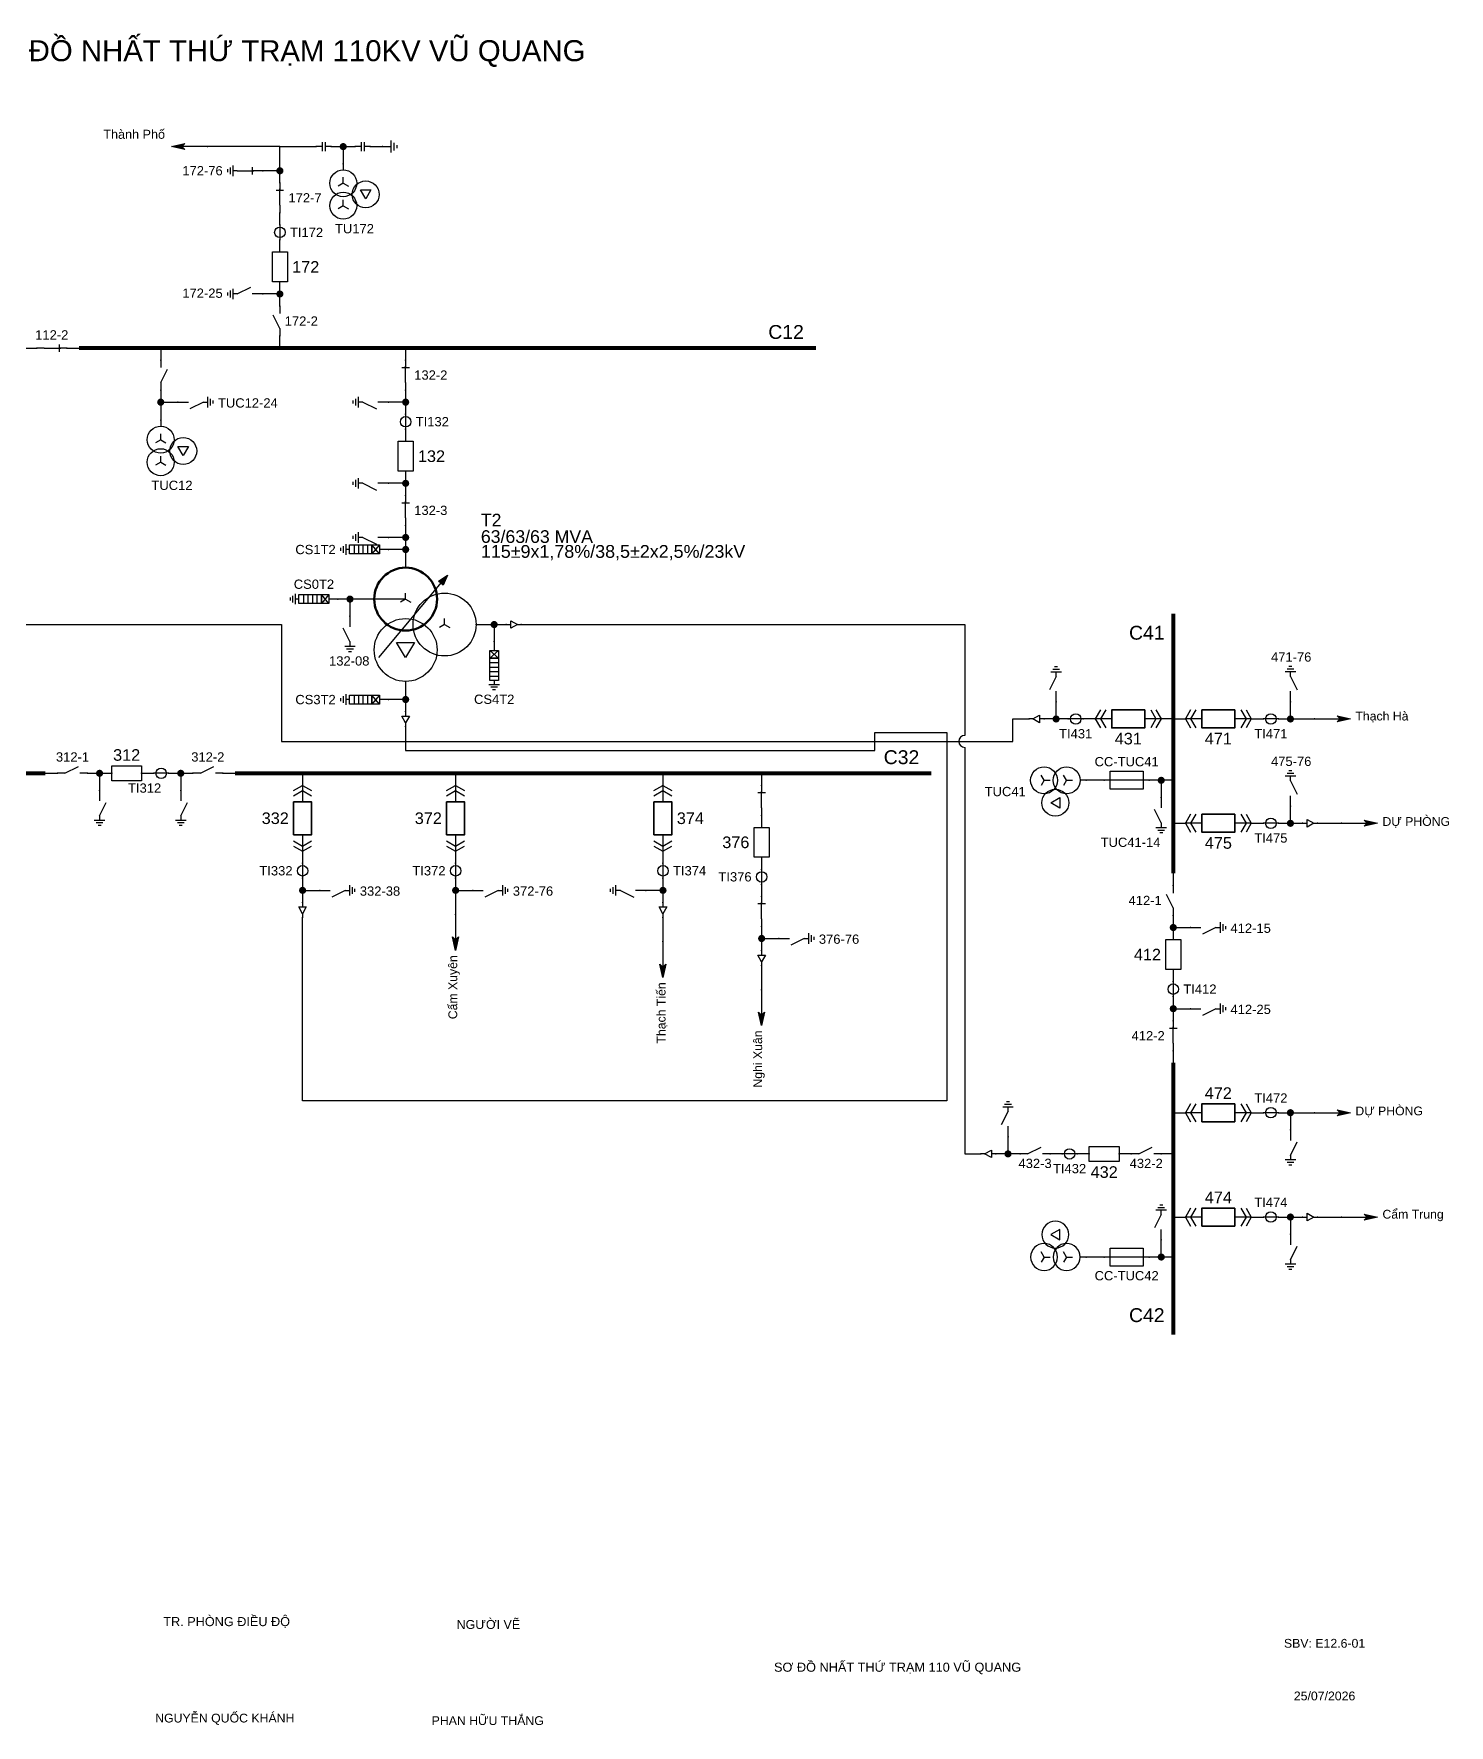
# Model space of a CAD drawing. Header units: millimetres. Extents: x -388 to 411, y 8 to 290.
# Drawn here: x 174.7 to 410.8, y 7.7 to 290.1 of the extents above; entities that cross this region are included whole.
import ezdxf

# ---------------------------------------------------------------- set-up
doc = ezdxf.new("R2010")
doc.units = ezdxf.units.MM
for name, color, linetype, lineweight in [('BUSBAR_110KV', 1, 'Continuous', 50), ('BUSBAR_22KV', 5, 'Continuous', 50), ('BUSBAR_35KV', 30, 'Continuous', 50), ('GROUND', 3, 'Continuous', 25), ('HV_110KV', 1, 'Continuous', 25), ('MV_22KV', 5, 'Continuous', 25), ('MV_35KV', 30, 'Continuous', 25)]:
    doc.layers.add(name, color=color, linetype=linetype, lineweight=lineweight)
doc.layers.add('SYM_PORTS', color=8, linetype='Continuous', plot=False)
doc.layers.add('TEXT', color=7, linetype='Continuous')
doc.styles.add('SLD_TEXT', font='arial.ttf')

# ---------------------------------------------------------------- blocks, each defined once
blk = doc.blocks.new('SYM_DISCONNECTOR_CLOSED')
at = {"lineweight": 25}
for points in [[(-0.625, 1.25), (0.625, 1.25)], [(0, 2.5), (0, 1.25)], [(0, -1.25), (0, 1.5)], [(0, -1.25), (0, -2.5)]]:
    blk.add_lwpolyline(points, dxfattribs=at)
at = {"layer": 'SYM_PORTS'}
for p in [(0, 2.5), (0, -2.5)]:
    blk.add_point(p, dxfattribs=at)
blk.add_attdef('DEVICE_CODE', (1.625, -0.5), '', height=2)
blk = doc.blocks.new('SYM_DISCONNECTOR_OPEN')
at = {"lineweight": 25}
for points in [[(0, -1.25), (-1.125, 1)], [(0, 2.5), (0, 1.25)], [(0, -1.25), (0, -2.5)]]:
    blk.add_lwpolyline(points, dxfattribs=at)
at = {"layer": 'SYM_PORTS'}
for p in [(0, 2.5), (0, -2.5)]:
    blk.add_point(p, dxfattribs=at)
blk.add_attdef('DEVICE_CODE', (1, -0.5), '', height=2)
blk = doc.blocks.new('SYM_EARTHING_SWITCH_OPEN')
at = {"lineweight": 25}
for points in [[(0, 3), (0, 1.25)], [(0, -1.25), (-1.125, 1)], [(-0.875, -2), (0.875, -2)], [(-0.5625, -2.4375), (0.5625, -2.4375)], [(0, -1.25), (0, -2)], [(-0.25, -2.875), (0.25, -2.875)]]:
    blk.add_lwpolyline(points, dxfattribs=at)
at = {"layer": 'SYM_PORTS'}
blk.add_point((0, 3), dxfattribs=at)
blk.add_attdef('DEVICE_CODE', (1.875, 0), '', height=2)
blk = doc.blocks.new('SYM_CIRCUIT_BREAKER')
at = {"lineweight": 25}
blk.add_lwpolyline([(-1.25, 2.5), (1.25, 2.5), (1.25, -2.5), (-1.25, -2.5)], close=True, dxfattribs=at)
at = {"layer": 'SYM_PORTS'}
for p in [(0, 2.5), (0, -2.5)]:
    blk.add_point(p, dxfattribs=at)
blk.add_attdef('DEVICE_CODE', (2.25, -0.5), '', height=2)
at = {"flags": 1}
blk.add_attdef('RATING', (2.25, -3.5), '', height=2, dxfattribs=at)
blk = doc.blocks.new('SYM_CURRENT_TRANSFORMER')
at = {"lineweight": 25}
blk.add_lwpolyline([(0, 1.25), (0, -1.25)], dxfattribs=at)
blk.add_circle((0, 0), 0.875, dxfattribs=at)
at = {"layer": 'SYM_PORTS'}
for p in [(0, 1.25), (0, -1.25)]:
    blk.add_point(p, dxfattribs=at)
blk.add_attdef('DEVICE_CODE', (1.875, -1.75), '', height=2)
at = {"flags": 1}
blk.add_attdef('RATIO', (1.875, -4.75), '', height=2, dxfattribs=at)
blk = doc.blocks.new('SYM_EARTHING_SWITCH_CLOSED')
at = {"lineweight": 25}
for points in [[(0, 3), (0, 1.25)], [(-0.625, 1.25), (0.625, 1.25)], [(0, -1.25), (0, 1.5)], [(-0.875, -2), (0.875, -2)], [(-0.5625, -2.4375), (0.5625, -2.4375)], [(0, -1.25), (0, -2)], [(-0.25, -2.875), (0.25, -2.875)]]:
    blk.add_lwpolyline(points, dxfattribs=at)
at = {"layer": 'SYM_PORTS'}
blk.add_point((0, 3), dxfattribs=at)
blk.add_attdef('DEVICE_CODE', (1.875, 0), '', height=2)
blk = doc.blocks.new('SYM_COUPLING_CAPACITOR')
at = {"lineweight": 25}
for points in [[(-0.75, 0.25), (0.75, 0.25)], [(0, 1.25), (0, 0.25)], [(-0.75, -0.25), (0.75, -0.25)], [(0, -0.25), (0, -1.25)]]:
    blk.add_lwpolyline(points, dxfattribs=at)
at = {"layer": 'SYM_PORTS'}
for p in [(0, 1.25), (0, -1.25)]:
    blk.add_point(p, dxfattribs=at)
blk.add_attdef('DEVICE_CODE', (1.75, -1.75), '', height=2)
blk = doc.blocks.new('SYM_VOLTAGE_TRANSFORMER')
at = {"lineweight": 25}
for points in [[(0, 4.625), (0, 3.625)], [(0, 1.375), (-0.8625, 0.875)], [(0, 1.375), (0, 2.375)], [(0, 1.375), (0.8625, 0.875)], [(0, -2.375), (-0.8625, -2.875)], [(0, -2.375), (0, -1.375)], [(0, -2.375), (0.8625, -2.875)]]:
    blk.add_lwpolyline(points, dxfattribs=at)
blk.add_lwpolyline([(2.875, 0.25), (4.625, 0.25), (3.75, -1.25)], close=True, dxfattribs=at)
for centre in [(0, 1.375), (3.75, -0.5), (0, -2.375)]:
    blk.add_circle(centre, 2.25, dxfattribs=at)
at = {"layer": 'SYM_PORTS'}
blk.add_point((0, 4.625), dxfattribs=at)
blk.add_attdef('DEVICE_CODE', (7, 1.625), '', height=2)
at = {"flags": 1}
blk.add_attdef('RATIO', (7, -1.375), '', height=2, dxfattribs=at)
blk = doc.blocks.new('SYM_GROUND_SYMBOL')
at = {"lineweight": 25}
for points in [[(0, 1.25), (0, -0.25)], [(-1, -0.25), (1, -0.25)], [(-0.625, -0.75), (0.625, -0.75)], [(-0.25, -1.25), (0.25, -1.25)]]:
    blk.add_lwpolyline(points, dxfattribs=at)
at = {"layer": 'SYM_PORTS'}
blk.add_point((0, 1.25), dxfattribs=at)
blk = doc.blocks.new('SYM_LINE_FEEDER_ARROW')
blk.add_hatch(color=7).paths.add_polyline_path([(0, -3), (-0.5, -0.75), (0, -1.25), (0.5, -0.75)])
at = {"lineweight": 25}
blk.add_lwpolyline([(0, 3), (0, -1.25)], dxfattribs=at)
blk.add_lwpolyline([(0, -3), (-0.5, -0.75), (0, -1.25), (0.5, -0.75)], close=True, dxfattribs=at)
at = {"layer": 'SYM_PORTS'}
blk.add_point((0, 3), dxfattribs=at)
blk.add_attdef('LINE_NAME', (1.5, 0), '', height=2)
blk = doc.blocks.new('SYM_SURGE_ARRESTER')
at = {"lineweight": 25}
for points in [[(0, 4), (0, 2.5)], [(-0.75, 2.5), (0.75, 1.25)], [(0.75, 2.5), (-0.75, 1.25)], [(-0.75, 0.5), (0.75, 0.5)], [(-0.75, -0.25), (0.75, -0.25)], [(-0.75, -1), (0.75, -1)], [(-0.75, -1.75), (0.75, -1.75)], [(0, -2.5), (0, -3.125)], [(-0.875, -3.125), (0.875, -3.125)], [(-0.5625, -3.5625), (0.5625, -3.5625)], [(-0.25, -4), (0.25, -4)]]:
    blk.add_lwpolyline(points, dxfattribs=at)
for points in [[(-0.75, 2.5), (0.75, 2.5), (0.75, 1.25), (-0.75, 1.25)], [(-0.75, 1.25), (0.75, 1.25), (0.75, -2.5), (-0.75, -2.5)]]:
    blk.add_lwpolyline(points, close=True, dxfattribs=at)
at = {"layer": 'SYM_PORTS'}
blk.add_point((0, 4), dxfattribs=at)
blk.add_attdef('DEVICE_CODE', (1.875, 1), '', height=2)
blk = doc.blocks.new('SYM_TRANSFORMER_3W')
blk.add_hatch(color=7).paths.add_polyline_path([(3.75, 8.25), (3.0125, 6.575), (2.2375, 7.225)])
at = {"lineweight": 25}
for points in [[(-7.75, -5.5), (3.0125, 7.35)], [(-3.25, 4.25), (-8.5, 4.25)], [(-3.25, 4.25), (-4.1125, 3.75)], [(-3.25, 4.25), (-3.25, 5.25)], [(-3.25, 4.25), (-2.3875, 3.75)], [(3.25, 0), (2.3875, -0.5)], [(3.25, 0), (3.25, 1)], [(3.25, 0), (4.1125, -0.5)]]:
    blk.add_lwpolyline(points, dxfattribs=at)
for points in [[(3.75, 8.25), (3.0125, 6.575), (2.2375, 7.225)], [(-4.75, -3), (-1.75, -3), (-3.25, -5.5)]]:
    blk.add_lwpolyline(points, close=True, dxfattribs=at)
at = {"lineweight": 50}
blk.add_circle((-3.25, 4.25), 5.25, dxfattribs=at)
at = {"lineweight": 25}
for centre in [(3.25, 0), (-3.25, -4.25)]:
    blk.add_circle(centre, 5.25, dxfattribs=at)
at = {"layer": 'SYM_PORTS'}
for p in [(-3.25, 9.5), (-8.5, 4.25), (8.5, 0), (-3.25, -9.5)]:
    blk.add_point(p, dxfattribs=at)
blk.add_attdef('DEVICE_CODE', (9.5, 6.5), '', height=2)
at = {"flags": 1}
for tag, p in [('POWER', (9.5, 3.5)), ('VOLTAGE_RATIO', (9.5, 0.5))]:
    blk.add_attdef(tag, p, '', height=2, dxfattribs=at)
blk = doc.blocks.new('SYM_CABLE_TERMINATION')
at = {"lineweight": 25}
blk.add_lwpolyline([(-0.625, 0.5), (0.625, 0.5), (0, -0.625)], close=True, dxfattribs=at)
for points in [[(0, 1.25), (0, 0.5)], [(0, -0.625), (0, -1.25)]]:
    blk.add_lwpolyline(points, dxfattribs=at)
at = {"layer": 'SYM_PORTS'}
for p in [(0, 1.25), (0, -1.25)]:
    blk.add_point(p, dxfattribs=at)
blk = doc.blocks.new('SYM_DRAWOUT_BREAKER')
at = {"lineweight": 25}
for points in [[(-1.5, 4.625), (0, 5.5), (1.5, 4.625)], [(-1.5, 3.75), (0, 4.625), (1.5, 3.75)], [(0, 5.5), (0, 2.75)], [(0, -2.75), (0, -5.5)], [(-1.5, -3.75), (0, -4.625), (1.5, -3.75)], [(-1.5, -4.625), (0, -5.5), (1.5, -4.625)]]:
    blk.add_lwpolyline(points, dxfattribs=at)
at = {"lineweight": 35}
blk.add_lwpolyline([(-1.5, 2.75), (1.5, 2.75), (1.5, -2.75), (-1.5, -2.75)], close=True, dxfattribs=at)
at = {"layer": 'SYM_PORTS'}
for p in [(0, 5.5), (0, -5.5)]:
    blk.add_point(p, dxfattribs=at)
blk.add_attdef('DEVICE_CODE', (2.5, 2.5), '', height=2)
at = {"flags": 1}
blk.add_attdef('RATING', (2.5, -0.5), '', height=2, dxfattribs=at)
blk = doc.blocks.new('SYM_FUSE_DISCONNECTOR')
at = {"lineweight": 25}
blk.add_lwpolyline([(0, 3.75), (0, -3.75)], dxfattribs=at)
blk.add_lwpolyline([(-1.5, 2.75), (1.5, 2.75), (1.5, -2.75), (-1.5, -2.75)], close=True, dxfattribs=at)
at = {"layer": 'SYM_PORTS'}
for p in [(0, 3.75), (0, -3.75)]:
    blk.add_point(p, dxfattribs=at)
blk.add_attdef('DEVICE_CODE', (2.5, 0.75), '', height=2)
at = {"flags": 1}
blk.add_attdef('RATING', (2.5, -2.25), '', height=2, dxfattribs=at)

msp = doc.modelspace()

# ---------------------------------------------------------------- hatches: boundary and pattern name
at = {"layer": 'HV_110KV'}
h = msp.add_hatch(color=7, dxfattribs=at)
edge = h.paths.add_edge_path()
edge.add_arc((226.29, 271.31), 0.6, 0, 360)
h = msp.add_hatch(color=7, dxfattribs=at)
edge = h.paths.add_edge_path()
edge.add_arc((215.72, 267.27), 0.6, 0, 360)
h = msp.add_hatch(color=7, dxfattribs=at)
edge = h.paths.add_edge_path()
edge.add_arc((215.72, 246.7), 0.6, 0, 360)
h = msp.add_hatch(color=7, dxfattribs=at)
edge = h.paths.add_edge_path()
edge.add_arc((195.84, 228.64), 0.6, 0, 360)
h = msp.add_hatch(color=7, dxfattribs=at)
edge = h.paths.add_edge_path()
edge.add_arc((236.71, 228.64), 0.6, 0, 360)
h = msp.add_hatch(color=7, dxfattribs=at)
edge = h.paths.add_edge_path()
edge.add_arc((236.71, 215.09), 0.6, 0, 360)
h = msp.add_hatch(color=7, dxfattribs=at)
edge = h.paths.add_edge_path()
edge.add_arc((236.71, 206.05), 0.6, 0, 360)
h = msp.add_hatch(color=7, dxfattribs=at)
edge = h.paths.add_edge_path()
edge.add_arc((236.71, 204.04), 0.6, 0, 360)
h = msp.add_hatch(color=7, dxfattribs=at)
edge = h.paths.add_edge_path()
edge.add_arc((227.42, 195.76), 0.6, 0, 360)
at = {"layer": 'MV_22KV'}
h = msp.add_hatch(color=7, dxfattribs=at)
edge = h.paths.add_edge_path()
edge.add_arc((251.48, 191.51), 0.6, 0, 360)
h = msp.add_hatch(color=7, dxfattribs=at)
edge = h.paths.add_edge_path()
edge.add_arc((345.26, 175.74), 0.6, 0, 360)
h = msp.add_hatch(color=7, dxfattribs=at)
edge = h.paths.add_edge_path()
edge.add_arc((384.36, 175.74), 0.6, 0, 360)
h = msp.add_hatch(color=7, dxfattribs=at)
edge = h.paths.add_edge_path()
edge.add_arc((362.8, 165.5), 0.6, 0, 360)
h = msp.add_hatch(color=7, dxfattribs=at)
edge = h.paths.add_edge_path()
edge.add_arc((384.36, 158.32), 0.6, 0, 360)
h = msp.add_hatch(color=7, dxfattribs=at)
edge = h.paths.add_edge_path()
edge.add_arc((364.81, 140.92), 0.6, 0, 360)
h = msp.add_hatch(color=7, dxfattribs=at)
edge = h.paths.add_edge_path()
edge.add_arc((364.81, 127.37), 0.6, 0, 360)
h = msp.add_hatch(color=7, dxfattribs=at)
edge = h.paths.add_edge_path()
edge.add_arc((384.36, 110), 0.6, 0, 360)
h = msp.add_hatch(color=7, dxfattribs=at)
edge = h.paths.add_edge_path()
edge.add_arc((337.23, 103.12), 0.6, 0, 360)
h = msp.add_hatch(color=7, dxfattribs=at)
edge = h.paths.add_edge_path()
edge.add_arc((384.36, 92.58), 0.6, 0, 360)
h = msp.add_hatch(color=7, dxfattribs=at)
edge = h.paths.add_edge_path()
edge.add_arc((362.8, 85.9), 0.6, 0, 360)
at = {"layer": 'MV_35KV'}
h = msp.add_hatch(color=7, dxfattribs=at)
edge = h.paths.add_edge_path()
edge.add_arc((236.71, 178.99), 0.6, 0, 360)
h = msp.add_hatch(color=7, dxfattribs=at)
edge = h.paths.add_edge_path()
edge.add_arc((185.63, 166.67), 0.6, 0, 360)
h = msp.add_hatch(color=7, dxfattribs=at)
edge = h.paths.add_edge_path()
edge.add_arc((199.18, 166.67), 0.6, 0, 360)
h = msp.add_hatch(color=7, dxfattribs=at)
edge = h.paths.add_edge_path()
edge.add_arc((219.51, 147.12), 0.6, 0, 360)
h = msp.add_hatch(color=7, dxfattribs=at)
edge = h.paths.add_edge_path()
edge.add_arc((245.05, 147.12), 0.6, 0, 360)
h = msp.add_hatch(color=7, dxfattribs=at)
edge = h.paths.add_edge_path()
edge.add_arc((279.65, 147.12), 0.6, 0, 360)
h = msp.add_hatch(color=7, dxfattribs=at)
edge = h.paths.add_edge_path()
edge.add_arc((296.12, 139.09), 0.6, 0, 360)

# ---------------------------------------------------------------- linework, layer by layer
at = {"layer": 'BUSBAR_110KV', "const_width": 0.654}
msp.add_lwpolyline([(182.18, 237.67), (305.2, 237.67)], dxfattribs=at)
at = {"layer": 'BUSBAR_22KV', "const_width": 0.654}
for points in [[(364.81, 193.34), (364.81, 149.95)], [(364.81, 118.33), (364.81, 72.93)]]:
    msp.add_lwpolyline(points, dxfattribs=at)
at = {"layer": 'BUSBAR_35KV', "const_width": 0.654}
for points in [[(32.82, 166.67), (176.6, 166.67)], [(208.21, 166.67), (324.45, 166.67)]]:
    msp.add_lwpolyline(points, dxfattribs=at)
at = {"layer": 'GROUND'}
msp.add_lwpolyline([(230.81, 271.31), (232.82, 271.31)], dxfattribs=at)
at = {"layer": 'HV_110KV'}
for points in [[(215.72, 271.31), (203.62, 271.31)], [(215.72, 267.27), (215.72, 271.31)], [(215.72, 271.31), (221.77, 271.31)], [(224.27, 271.31), (226.29, 271.31)], [(226.29, 271.31), (226.29, 268.44)], [(226.29, 271.31), (228.31, 271.31)], [(215.72, 267.27), (212.86, 267.27)], [(215.72, 265.26), (215.72, 267.27)], [(215.72, 258.24), (215.72, 260.26)], [(215.72, 253.72), (215.72, 255.74)], [(215.72, 246.7), (215.72, 248.72)], [(215.72, 246.7), (212.86, 246.7)], [(215.72, 244.69), (215.72, 246.7)], [(173.14, 237.67), (175.16, 237.67)], [(180.16, 237.67), (182.18, 237.67)], [(195.84, 237.67), (195.84, 235.65)], [(215.72, 237.67), (215.72, 239.69)], [(236.71, 237.67), (236.71, 235.65)], [(195.84, 230.65), (195.84, 228.64)], [(236.71, 230.65), (236.71, 228.64)], [(195.84, 228.64), (198.71, 228.64)], [(195.84, 228.64), (195.84, 225.61)], [(236.71, 228.64), (233.84, 228.64)], [(236.71, 228.64), (236.71, 226.62)], [(236.71, 224.12), (236.71, 222.1)], [(236.71, 215.09), (233.84, 215.09)], [(236.71, 217.1), (236.71, 215.09)], [(236.71, 215.09), (236.71, 213.07)], [(236.71, 208.07), (236.71, 206.05)], [(236.71, 206.05), (233.84, 206.05)], [(236.71, 204.04), (233.84, 204.04)], [(236.71, 206.05), (236.71, 204.04)], [(236.71, 204.04), (236.71, 201.01)], [(227.42, 195.76), (225.41, 195.76)], [(231.46, 195.76), (227.42, 195.76)], [(227.42, 195.76), (227.42, 192.9)]]:
    msp.add_lwpolyline(points, dxfattribs=at)
at = {"layer": 'MV_22KV'}
for points in [[(120.86, 191.51), (123.56, 191.51), (216, 191.51), (216, 172), (338.04, 172), (338.04, 175.74), (340.74, 175.74)], [(248.46, 191.51), (251.48, 191.51)], [(251.48, 191.51), (251.48, 188.65)], [(251.48, 191.51), (253.5, 191.51)], [(345.26, 175.74), (345.26, 178.61)], [(384.36, 175.74), (384.36, 178.61)], [(345.26, 175.74), (343.24, 175.74)], [(347.28, 175.74), (345.26, 175.74)], [(351.8, 175.74), (349.78, 175.74)], [(364.81, 175.74), (362.8, 175.74)], [(364.81, 175.74), (366.83, 175.74)], [(377.83, 175.74), (379.85, 175.74)], [(382.35, 175.74), (384.36, 175.74)], [(384.36, 175.74), (388.4, 175.74)], [(353.28, 165.5), (350.25, 165.5)], [(362.8, 165.5), (360.78, 165.5)], [(364.81, 165.5), (362.8, 165.5)], [(362.8, 165.5), (362.8, 162.64)], [(384.36, 158.32), (384.36, 161.18)], [(364.81, 158.32), (366.83, 158.32)], [(377.83, 158.32), (379.85, 158.32)], [(382.35, 158.32), (384.36, 158.32)], [(384.36, 158.32), (386.38, 158.32)], [(388.88, 158.32), (392.91, 158.32)], [(364.81, 149.95), (364.81, 147.93)], [(364.81, 142.93), (364.81, 140.92)], [(364.81, 140.92), (367.68, 140.92)], [(364.81, 140.92), (364.81, 138.9)], [(364.81, 133.9), (364.81, 131.88)], [(364.81, 129.38), (364.81, 127.37)], [(364.81, 127.37), (367.68, 127.37)], [(364.81, 127.37), (364.81, 125.35)], [(364.81, 120.35), (364.81, 118.33)], [(364.81, 110), (366.83, 110)], [(377.83, 110), (379.85, 110)], [(382.35, 110), (384.36, 110)], [(384.36, 110), (384.36, 107.13)], [(384.36, 110), (388.4, 110)], [(337.23, 103.12), (337.23, 105.99)], [(337.23, 103.12), (335.21, 103.12)], [(339.24, 103.12), (337.23, 103.12)], [(346.26, 103.12), (344.24, 103.12)], [(350.78, 103.12), (348.76, 103.12)], [(357.8, 103.12), (355.78, 103.12)], [(364.81, 103.12), (362.8, 103.12)], [(364.81, 92.58), (366.83, 92.58)], [(377.83, 92.58), (379.85, 92.58)], [(382.35, 92.58), (384.36, 92.58)], [(384.36, 92.58), (384.36, 89.71)], [(384.36, 92.58), (386.38, 92.58)], [(388.88, 92.58), (392.91, 92.58)], [(362.8, 85.9), (362.8, 88.76)], [(353.28, 85.9), (350.25, 85.9)], [(362.8, 85.9), (360.78, 85.9)], [(364.81, 85.9), (362.8, 85.9)]]:
    msp.add_lwpolyline(points, dxfattribs=at)
msp.add_lwpolyline([(256, 191.51), (258.7, 191.51), (330.01, 191.51), (330.01, 173, 1), (330.01, 171), (330.01, 103.12), (332.71, 103.12)], format="xyb", dxfattribs=at)
at = {"layer": 'MV_35KV'}
for points in [[(236.71, 182.01), (236.71, 178.99)], [(236.71, 178.99), (233.84, 178.99)], [(236.71, 178.99), (236.71, 176.97)], [(236.71, 174.47), (236.71, 171.77), (236.71, 170.5), (315, 170.5), (315, 173.5), (327, 173.5), (327, 112), (219.51, 112), (219.51, 139.9), (219.51, 142.6)], [(176.6, 166.67), (178.61, 166.67)], [(183.61, 166.67), (185.63, 166.67)], [(185.63, 166.67), (185.63, 163.81)], [(185.63, 166.67), (187.65, 166.67)], [(192.65, 166.67), (194.66, 166.67)], [(197.16, 166.67), (199.18, 166.67)], [(199.18, 166.67), (199.18, 163.81)], [(199.18, 166.67), (201.2, 166.67)], [(206.2, 166.67), (208.21, 166.67)], [(219.51, 166.67), (219.51, 164.65)], [(245.05, 166.67), (245.05, 164.65)], [(279.65, 166.67), (279.65, 164.65)], [(296.12, 166.67), (296.12, 164.65)], [(296.12, 159.65), (296.12, 157.64)], [(219.51, 153.65), (219.51, 151.64)], [(245.05, 153.65), (245.05, 151.64)], [(279.65, 153.65), (279.65, 151.64)], [(296.12, 152.64), (296.12, 150.62)], [(219.51, 149.14), (219.51, 147.12)], [(219.51, 147.12), (222.38, 147.12)], [(219.51, 147.12), (219.51, 145.1)], [(245.05, 149.14), (245.05, 147.12)], [(245.05, 147.12), (247.91, 147.12)], [(245.05, 147.12), (245.05, 143.09)], [(279.65, 147.12), (276.79, 147.12)], [(279.65, 149.14), (279.65, 147.12)], [(279.65, 147.12), (279.65, 145.1)], [(296.12, 148.12), (296.12, 146.1)], [(279.65, 142.6), (279.65, 138.57)], [(296.12, 141.1), (296.12, 139.09)], [(296.12, 139.09), (298.99, 139.09)], [(296.12, 139.09), (296.12, 137.07)], [(296.12, 134.57), (296.12, 130.54)]]:
    msp.add_lwpolyline(points, dxfattribs=at)

# ---------------------------------------------------------------- block references
at = {"layer": 'GROUND'}
for name, p, rotation in [('SYM_COUPLING_CAPACITOR', (229.56, 271.31), 270), ('SYM_GROUND_SYMBOL', (234.07, 271.31), 90)]:
    msp.add_blockref(name, p, dxfattribs=dict(at, rotation=rotation))
at = {"layer": 'HV_110KV', "rotation": 270}
for name, p in [('SYM_LINE_FEEDER_ARROW', (200.62, 271.31)), ('SYM_COUPLING_CAPACITOR', (223.02, 271.31))]:
    msp.add_blockref(name, p, dxfattribs=at)
at = {"layer": 'HV_110KV'}
ref = msp.add_blockref('SYM_VOLTAGE_TRANSFORMER', (226.29, 263.82), dxfattribs=at)
ref.add_attrib('DEVICE_CODE', 'TU172', (224.92, 256.83), dxfattribs={"layer": 'TEXT', "height": 1.549, "style": 'SLD_TEXT'})
ref = msp.add_blockref('SYM_EARTHING_SWITCH_CLOSED', (209.86, 267.27), dxfattribs=dict(at, rotation=270))
ref.add_attrib('DEVICE_CODE', '172-76', (199.44, 266.51), dxfattribs={"layer": 'TEXT', "height": 1.549, "style": 'SLD_TEXT'})
ref = msp.add_blockref('SYM_DISCONNECTOR_CLOSED', (215.72, 262.76), dxfattribs=at)
ref.add_attrib('DEVICE_CODE', '172-7', (217.15, 261.98), dxfattribs={"layer": 'TEXT', "height": 1.549, "style": 'SLD_TEXT'})
ref = msp.add_blockref('SYM_CURRENT_TRANSFORMER', (215.72, 256.99), dxfattribs=at)
ref.add_attrib('DEVICE_CODE', 'TI172', (217.4, 256.21), dxfattribs={"layer": 'TEXT', "height": 1.549, "style": 'SLD_TEXT'})
ref = msp.add_blockref('SYM_CIRCUIT_BREAKER', (215.72, 251.22), dxfattribs=at)
ref.add_attrib('DEVICE_CODE', '172', (217.78, 250.25), dxfattribs={"layer": 'TEXT', "height": 1.939, "style": 'SLD_TEXT'})
ref = msp.add_blockref('SYM_EARTHING_SWITCH_OPEN', (209.86, 246.7), dxfattribs=dict(at, rotation=270))
ref.add_attrib('DEVICE_CODE', '172-25', (199.44, 246.06), dxfattribs={"layer": 'TEXT', "height": 1.549, "style": 'SLD_TEXT'})
ref = msp.add_blockref('SYM_DISCONNECTOR_OPEN', (215.72, 242.19), dxfattribs=at)
ref.add_attrib('DEVICE_CODE', '172-2', (216.53, 241.41), dxfattribs={"layer": 'TEXT', "height": 1.549, "style": 'SLD_TEXT'})
ref = msp.add_blockref('SYM_DISCONNECTOR_CLOSED', (177.66, 237.67), dxfattribs=dict(at, rotation=270))
ref.add_attrib('DEVICE_CODE', '112-2', (174.89, 239.1), dxfattribs={"layer": 'TEXT', "height": 1.549, "style": 'SLD_TEXT'})
ref = msp.add_blockref('SYM_DISCONNECTOR_OPEN', (195.84, 233.15), dxfattribs=dict(at, xscale=-1))
ref.add_attrib('DEVICE_CODE', 'TUC12-2', (186.26, 232.38), dxfattribs={"layer": 'TEXT', "extrusion": (0, 0, -1), "height": 1.549, "style": 'SLD_TEXT'})
ref = msp.add_blockref('SYM_DISCONNECTOR_CLOSED', (236.71, 233.15), dxfattribs=at)
ref.add_attrib('DEVICE_CODE', '132-2', (238.14, 232.39), dxfattribs={"layer": 'TEXT', "height": 1.549, "style": 'SLD_TEXT'})
ref = msp.add_blockref('SYM_EARTHING_SWITCH_OPEN', (230.84, 228.64), dxfattribs=dict(at, xscale=-1, rotation=270))
ref.add_attrib('DEVICE_CODE', '132-25', (220.43, 227.75), dxfattribs={"layer": 'TEXT', "extrusion": (0, 0, -1), "height": 1.549, "style": 'SLD_TEXT'})
ref = msp.add_blockref('SYM_EARTHING_SWITCH_OPEN', (201.71, 228.64), dxfattribs=dict(at, rotation=90))
ref.add_attrib('DEVICE_CODE', 'TUC12-24', (205.39, 227.74), dxfattribs={"layer": 'TEXT', "height": 1.549, "style": 'SLD_TEXT'})
ref = msp.add_blockref('SYM_CURRENT_TRANSFORMER', (236.71, 225.37), dxfattribs=at)
ref.add_attrib('DEVICE_CODE', 'TI132', (238.39, 224.61), dxfattribs={"layer": 'TEXT', "height": 1.549, "style": 'SLD_TEXT'})
ref = msp.add_blockref('SYM_VOLTAGE_TRANSFORMER', (195.84, 220.99), dxfattribs=at)
ref.add_attrib('DEVICE_CODE', 'TUC12', (194.29, 213.98), dxfattribs={"layer": 'TEXT', "height": 1.549, "style": 'SLD_TEXT'})
ref = msp.add_blockref('SYM_CIRCUIT_BREAKER', (236.71, 219.6), dxfattribs=at)
ref.add_attrib('DEVICE_CODE', '132', (238.76, 218.65), dxfattribs={"layer": 'TEXT', "height": 1.94, "style": 'SLD_TEXT'})
ref = msp.add_blockref('SYM_EARTHING_SWITCH_OPEN', (230.84, 215.09), dxfattribs=dict(at, xscale=-1, rotation=270))
ref.add_attrib('DEVICE_CODE', '132-35', (220.43, 214.2), dxfattribs={"layer": 'TEXT', "extrusion": (0, 0, -1), "height": 1.549, "style": 'SLD_TEXT'})
ref = msp.add_blockref('SYM_DISCONNECTOR_CLOSED', (236.71, 210.57), dxfattribs=at)
ref.add_attrib('DEVICE_CODE', '132-3', (238.14, 209.8), dxfattribs={"layer": 'TEXT', "height": 1.549, "style": 'SLD_TEXT'})
ref = msp.add_blockref('SYM_TRANSFORMER_3W', (239.96, 191.51), dxfattribs=at)
ref.add_attrib('DEVICE_CODE', 'T2', (249.26, 207.91), dxfattribs={"layer": 'TEXT', "height": 2.105, "style": 'SLD_TEXT'})
ref = msp.add_blockref('SYM_EARTHING_SWITCH_OPEN', (230.84, 206.05), dxfattribs=dict(at, xscale=-1, rotation=270))
ref.add_attrib('DEVICE_CODE', '132-38', (220.43, 205.16), dxfattribs={"layer": 'TEXT', "extrusion": (0, 0, -1), "height": 1.549, "style": 'SLD_TEXT'})
ref = msp.add_blockref('SYM_SURGE_ARRESTER', (229.84, 204.04), dxfattribs=dict(at, rotation=270))
ref.add_attrib('DEVICE_CODE', 'CS1T2', (218.3, 203.26), dxfattribs={"layer": 'TEXT', "height": 1.549, "style": 'SLD_TEXT'})
ref = msp.add_blockref('SYM_SURGE_ARRESTER', (221.41, 195.76), dxfattribs=dict(at, rotation=270))
ref.add_attrib('DEVICE_CODE', 'CS0T2', (218.04, 197.47), dxfattribs={"layer": 'TEXT', "height": 1.549, "style": 'SLD_TEXT'})
ref = msp.add_blockref('SYM_EARTHING_SWITCH_OPEN', (227.42, 189.9), dxfattribs=at)
ref.add_attrib('DEVICE_CODE', '132-08', (223.93, 184.66), dxfattribs={"layer": 'TEXT', "height": 1.549, "style": 'SLD_TEXT'})
at = {"layer": 'MV_22KV'}
for name, p, rotation in [('SYM_CABLE_TERMINATION', (254.75, 191.51), 90), ('SYM_CABLE_TERMINATION', (341.99, 175.74), 270), ('SYM_LINE_FEEDER_ARROW', (391.4, 175.74), 90), ('SYM_CABLE_TERMINATION', (387.63, 158.32), 90), ('SYM_LINE_FEEDER_ARROW', (395.91, 158.32), 90), ('SYM_LINE_FEEDER_ARROW', (391.4, 110), 90), ('SYM_CABLE_TERMINATION', (333.96, 103.12), 270), ('SYM_CABLE_TERMINATION', (387.63, 92.58), 90), ('SYM_LINE_FEEDER_ARROW', (395.91, 92.58), 90)]:
    msp.add_blockref(name, p, dxfattribs=dict(at, rotation=rotation))
at = {"layer": 'MV_22KV', "xscale": -1}
for name, p, rotation in [('SYM_EARTHING_SWITCH_OPEN', (345.26, 181.61), 180), ('SYM_EARTHING_SWITCH_OPEN', (337.23, 108.99), 180), ('SYM_EARTHING_SWITCH_OPEN', (362.8, 91.76), 180), ('SYM_VOLTAGE_TRANSFORMER', (345.63, 85.9), 270)]:
    msp.add_blockref(name, p, dxfattribs=dict(at, rotation=rotation))
at = {"layer": 'MV_22KV'}
ref = msp.add_blockref('SYM_SURGE_ARRESTER', (251.48, 184.65), dxfattribs=at)
ref.add_attrib('DEVICE_CODE', 'CS4T2', (248.12, 178.26), dxfattribs={"layer": 'TEXT', "height": 1.549, "style": 'SLD_TEXT'})
ref = msp.add_blockref('SYM_EARTHING_SWITCH_OPEN', (384.36, 181.61), dxfattribs=dict(at, rotation=180))
ref.add_attrib('DEVICE_CODE', '471-76', (381.12, 185.31), dxfattribs={"layer": 'TEXT', "height": 1.549, "style": 'SLD_TEXT'})
ref = msp.add_blockref('SYM_CURRENT_TRANSFORMER', (348.53, 175.74), dxfattribs=dict(at, rotation=270))
ref.add_attrib('DEVICE_CODE', 'TI431', (345.76, 172.5), dxfattribs={"layer": 'TEXT', "height": 1.549, "style": 'SLD_TEXT'})
ref = msp.add_blockref('SYM_DRAWOUT_BREAKER', (357.3, 175.74), dxfattribs=dict(at, rotation=270))
ref.add_attrib('DEVICE_CODE', '431', (355.04, 171.49), dxfattribs={"layer": 'TEXT', "height": 1.94, "style": 'SLD_TEXT'})
ref = msp.add_blockref('SYM_DRAWOUT_BREAKER', (372.33, 175.74), dxfattribs=dict(at, rotation=270))
ref.add_attrib('DEVICE_CODE', '471', (370.07, 171.49), dxfattribs={"layer": 'TEXT', "height": 1.939, "style": 'SLD_TEXT'})
ref = msp.add_blockref('SYM_CURRENT_TRANSFORMER', (381.1, 175.74), dxfattribs=dict(at, rotation=270))
ref.add_attrib('DEVICE_CODE', 'TI471', (378.33, 172.5), dxfattribs={"layer": 'TEXT', "height": 1.549, "style": 'SLD_TEXT'})
ref = msp.add_blockref('SYM_EARTHING_SWITCH_OPEN', (384.36, 164.18), dxfattribs=dict(at, rotation=180))
ref.add_attrib('DEVICE_CODE', '475-76', (381.12, 167.89), dxfattribs={"layer": 'TEXT', "height": 1.549, "style": 'SLD_TEXT'})
ref = msp.add_blockref('SYM_VOLTAGE_TRANSFORMER', (345.63, 165.5), dxfattribs=dict(at, rotation=270))
ref.add_attrib('DEVICE_CODE', 'TUC41', (333.34, 162.85), dxfattribs={"layer": 'TEXT', "height": 1.549, "style": 'SLD_TEXT'})
ref = msp.add_blockref('SYM_FUSE_DISCONNECTOR', (357.03, 165.5), dxfattribs=dict(at, rotation=270))
ref.add_attrib('DEVICE_CODE', 'CC-TUC41', (351.68, 167.84), dxfattribs={"layer": 'TEXT', "height": 1.549, "style": 'SLD_TEXT'})
ref = msp.add_blockref('SYM_EARTHING_SWITCH_OPEN', (362.8, 159.64), dxfattribs=at)
ref.add_attrib('DEVICE_CODE', 'TUC41-14', (352.69, 154.38), dxfattribs={"layer": 'TEXT', "height": 1.549, "style": 'SLD_TEXT'})
ref = msp.add_blockref('SYM_DRAWOUT_BREAKER', (372.33, 158.32), dxfattribs=dict(at, rotation=270))
ref.add_attrib('DEVICE_CODE', '475', (370.07, 154.07), dxfattribs={"layer": 'TEXT', "height": 1.943, "style": 'SLD_TEXT'})
ref = msp.add_blockref('SYM_CURRENT_TRANSFORMER', (381.1, 158.32), dxfattribs=dict(at, rotation=270))
ref.add_attrib('DEVICE_CODE', 'TI475', (378.33, 155.09), dxfattribs={"layer": 'TEXT', "height": 1.549, "style": 'SLD_TEXT'})
ref = msp.add_blockref('SYM_DISCONNECTOR_OPEN', (364.81, 145.43), dxfattribs=at)
ref.add_attrib('DEVICE_CODE', '412-1', (357.35, 144.66), dxfattribs={"layer": 'TEXT', "height": 1.549, "style": 'SLD_TEXT'})
ref = msp.add_blockref('SYM_EARTHING_SWITCH_OPEN', (370.68, 140.92), dxfattribs=dict(at, rotation=90))
ref.add_attrib('DEVICE_CODE', '412-15', (374.36, 140.03), dxfattribs={"layer": 'TEXT', "height": 1.549, "style": 'SLD_TEXT'})
ref = msp.add_blockref('SYM_CIRCUIT_BREAKER', (364.81, 136.4), dxfattribs=at)
ref.add_attrib('DEVICE_CODE', '412', (358.24, 135.43), dxfattribs={"layer": 'TEXT', "height": 1.939, "style": 'SLD_TEXT'})
ref = msp.add_blockref('SYM_CURRENT_TRANSFORMER', (364.81, 130.63), dxfattribs=at)
ref.add_attrib('DEVICE_CODE', 'TI412', (366.49, 129.86), dxfattribs={"layer": 'TEXT', "height": 1.549, "style": 'SLD_TEXT'})
ref = msp.add_blockref('SYM_EARTHING_SWITCH_OPEN', (370.68, 127.37), dxfattribs=dict(at, rotation=90))
ref.add_attrib('DEVICE_CODE', '412-25', (374.36, 126.48), dxfattribs={"layer": 'TEXT', "height": 1.549, "style": 'SLD_TEXT'})
ref = msp.add_blockref('SYM_DISCONNECTOR_CLOSED', (364.81, 122.85), dxfattribs=at)
ref.add_attrib('DEVICE_CODE', '412-2', (357.85, 122.07), dxfattribs={"layer": 'TEXT', "height": 1.549, "style": 'SLD_TEXT'})
ref = msp.add_blockref('SYM_DRAWOUT_BREAKER', (372.33, 110), dxfattribs=dict(at, rotation=270))
ref.add_attrib('DEVICE_CODE', '472', (370.07, 112.3), dxfattribs={"layer": 'TEXT', "height": 1.939, "style": 'SLD_TEXT'})
ref = msp.add_blockref('SYM_CURRENT_TRANSFORMER', (381.1, 110), dxfattribs=dict(at, rotation=270))
ref.add_attrib('DEVICE_CODE', 'TI472', (378.33, 111.68), dxfattribs={"layer": 'TEXT', "height": 1.549, "style": 'SLD_TEXT'})
at = {"layer": 'MV_22KV', "xscale": -1}
for p in [(384.36, 104.13), (384.36, 86.71)]:
    msp.add_blockref('SYM_EARTHING_SWITCH_OPEN', p, dxfattribs=at)
at = {"layer": 'MV_22KV'}
ref = msp.add_blockref('SYM_DISCONNECTOR_OPEN', (341.74, 103.12), dxfattribs=dict(at, rotation=270))
ref.add_attrib('DEVICE_CODE', '432-3', (338.98, 100.76), dxfattribs={"layer": 'TEXT', "height": 1.549, "style": 'SLD_TEXT'})
ref = msp.add_blockref('SYM_CURRENT_TRANSFORMER', (347.51, 103.12), dxfattribs=dict(at, rotation=270))
ref.add_attrib('DEVICE_CODE', 'TI432', (344.74, 99.89), dxfattribs={"layer": 'TEXT', "height": 1.549, "style": 'SLD_TEXT'})
ref = msp.add_blockref('SYM_CIRCUIT_BREAKER', (353.28, 103.12), dxfattribs=dict(at, rotation=270))
ref.add_attrib('DEVICE_CODE', '432', (351.02, 99.12), dxfattribs={"layer": 'TEXT', "height": 1.94, "style": 'SLD_TEXT'})
ref = msp.add_blockref('SYM_DISCONNECTOR_OPEN', (360.3, 103.12), dxfattribs=dict(at, rotation=270))
ref.add_attrib('DEVICE_CODE', '432-2', (357.53, 100.76), dxfattribs={"layer": 'TEXT', "height": 1.549, "style": 'SLD_TEXT'})
ref = msp.add_blockref('SYM_DRAWOUT_BREAKER', (372.33, 92.58), dxfattribs=dict(at, rotation=270))
ref.add_attrib('DEVICE_CODE', '474', (370.07, 94.89), dxfattribs={"layer": 'TEXT', "height": 1.942, "style": 'SLD_TEXT'})
ref = msp.add_blockref('SYM_CURRENT_TRANSFORMER', (381.1, 92.58), dxfattribs=dict(at, rotation=270))
ref.add_attrib('DEVICE_CODE', 'TI474', (378.33, 94.26), dxfattribs={"layer": 'TEXT', "height": 1.549, "style": 'SLD_TEXT'})
ref = msp.add_blockref('SYM_FUSE_DISCONNECTOR', (357.03, 85.9), dxfattribs=dict(at, rotation=270))
ref.add_attrib('DEVICE_CODE', 'CC-TUC42', (351.68, 82.01), dxfattribs={"layer": 'TEXT', "height": 1.549, "style": 'SLD_TEXT'})
at = {"layer": 'MV_35KV'}
ref = msp.add_blockref('SYM_SURGE_ARRESTER', (229.84, 178.99), dxfattribs=dict(at, rotation=270))
ref.add_attrib('DEVICE_CODE', 'CS3T2', (218.3, 178.21), dxfattribs={"layer": 'TEXT', "height": 1.549, "style": 'SLD_TEXT'})
for name, p in [('SYM_CABLE_TERMINATION', (236.71, 175.72)), ('SYM_CABLE_TERMINATION', (219.51, 143.85)), ('SYM_CABLE_TERMINATION', (279.65, 143.85)), ('SYM_LINE_FEEDER_ARROW', (245.05, 140.09)), ('SYM_LINE_FEEDER_ARROW', (279.65, 135.57)), ('SYM_CABLE_TERMINATION', (296.12, 135.82)), ('SYM_LINE_FEEDER_ARROW', (296.12, 127.54))]:
    msp.add_blockref(name, p, dxfattribs=at)
ref = msp.add_blockref('SYM_DISCONNECTOR_OPEN', (181.11, 166.67), dxfattribs=dict(at, rotation=270))
ref.add_attrib('DEVICE_CODE', '312-1', (178.35, 168.63), dxfattribs={"layer": 'TEXT', "height": 1.549, "style": 'SLD_TEXT'})
ref = msp.add_blockref('SYM_CIRCUIT_BREAKER', (190.15, 166.67), dxfattribs=dict(at, rotation=270))
ref.add_attrib('DEVICE_CODE', '312', (187.89, 168.76), dxfattribs={"layer": 'TEXT', "height": 1.94, "style": 'SLD_TEXT'})
ref = msp.add_blockref('SYM_DISCONNECTOR_OPEN', (203.7, 166.67), dxfattribs=dict(at, rotation=270))
ref.add_attrib('DEVICE_CODE', '312-2', (200.93, 168.63), dxfattribs={"layer": 'TEXT', "height": 1.549, "style": 'SLD_TEXT'})
ref = msp.add_blockref('SYM_CURRENT_TRANSFORMER', (195.91, 166.67), dxfattribs=dict(at, rotation=270))
ref.add_attrib('DEVICE_CODE', 'TI312', (190.38, 163.43), dxfattribs={"layer": 'TEXT', "height": 1.549, "style": 'SLD_TEXT'})
at = {"layer": 'MV_35KV', "xscale": -1}
for p in [(296.12, 162.15), (296.12, 143.6)]:
    msp.add_blockref('SYM_DISCONNECTOR_CLOSED', p, dxfattribs=at)
at = {"layer": 'MV_35KV'}
ref = msp.add_blockref('SYM_EARTHING_SWITCH_OPEN', (199.18, 160.81), dxfattribs=dict(at, xscale=-1))
ref.add_attrib('DEVICE_CODE', '312-25', (195.94, 155.57), dxfattribs={"layer": 'TEXT', "extrusion": (0, 0, -1), "height": 1.549, "style": 'SLD_TEXT'})
ref = msp.add_blockref('SYM_EARTHING_SWITCH_OPEN', (185.63, 160.81), dxfattribs=dict(at, xscale=-1))
ref.add_attrib('DEVICE_CODE', '312-15', (182.39, 155.57), dxfattribs={"layer": 'TEXT', "extrusion": (0, 0, -1), "height": 1.549, "style": 'SLD_TEXT'})
ref = msp.add_blockref('SYM_DRAWOUT_BREAKER', (219.51, 159.15), dxfattribs=at)
ref.add_attrib('DEVICE_CODE', '332', (212.69, 158.2), dxfattribs={"layer": 'TEXT', "height": 1.94, "style": 'SLD_TEXT'})
ref = msp.add_blockref('SYM_DRAWOUT_BREAKER', (245.05, 159.15), dxfattribs=at)
ref.add_attrib('DEVICE_CODE', '372', (238.23, 158.2), dxfattribs={"layer": 'TEXT', "height": 1.94, "style": 'SLD_TEXT'})
ref = msp.add_blockref('SYM_DRAWOUT_BREAKER', (279.65, 159.15), dxfattribs=at)
ref.add_attrib('DEVICE_CODE', '374', (281.96, 158.2), dxfattribs={"layer": 'TEXT', "height": 1.94, "style": 'SLD_TEXT'})
ref = msp.add_blockref('SYM_CIRCUIT_BREAKER', (296.12, 155.14), dxfattribs=at)
ref.add_attrib('DEVICE_CODE', '376', (289.55, 154.18), dxfattribs={"layer": 'TEXT', "height": 1.94, "style": 'SLD_TEXT'})
ref = msp.add_blockref('SYM_CURRENT_TRANSFORMER', (219.51, 150.39), dxfattribs=at)
ref.add_attrib('DEVICE_CODE', 'TI332', (212.3, 149.62), dxfattribs={"layer": 'TEXT', "height": 1.549, "style": 'SLD_TEXT'})
ref = msp.add_blockref('SYM_CURRENT_TRANSFORMER', (245.05, 150.39), dxfattribs=at)
ref.add_attrib('DEVICE_CODE', 'TI372', (237.83, 149.62), dxfattribs={"layer": 'TEXT', "height": 1.549, "style": 'SLD_TEXT'})
ref = msp.add_blockref('SYM_CURRENT_TRANSFORMER', (279.65, 150.39), dxfattribs=at)
ref.add_attrib('DEVICE_CODE', 'TI374', (281.33, 149.62), dxfattribs={"layer": 'TEXT', "height": 1.549, "style": 'SLD_TEXT'})
ref = msp.add_blockref('SYM_CURRENT_TRANSFORMER', (296.12, 149.37), dxfattribs=at)
ref.add_attrib('DEVICE_CODE', 'TI376', (288.91, 148.61), dxfattribs={"layer": 'TEXT', "height": 1.549, "style": 'SLD_TEXT'})
at = {"layer": 'MV_35KV', "xscale": -1, "rotation": 270}
msp.add_blockref('SYM_EARTHING_SWITCH_OPEN', (273.79, 147.12), dxfattribs=at)
at = {"layer": 'MV_35KV'}
ref = msp.add_blockref('SYM_EARTHING_SWITCH_OPEN', (225.38, 147.12), dxfattribs=dict(at, rotation=90))
ref.add_attrib('DEVICE_CODE', '332-38', (229.06, 146.23), dxfattribs={"layer": 'TEXT', "height": 1.549, "style": 'SLD_TEXT'})
ref = msp.add_blockref('SYM_EARTHING_SWITCH_OPEN', (250.91, 147.12), dxfattribs=dict(at, rotation=90))
ref.add_attrib('DEVICE_CODE', '372-76', (254.59, 146.23), dxfattribs={"layer": 'TEXT', "height": 1.549, "style": 'SLD_TEXT'})
ref = msp.add_blockref('SYM_EARTHING_SWITCH_OPEN', (301.99, 139.09), dxfattribs=dict(at, rotation=90))
ref.add_attrib('DEVICE_CODE', '376-76', (305.67, 138.2), dxfattribs={"layer": 'TEXT', "height": 1.549, "style": 'SLD_TEXT'})

# ---------------------------------------------------------------- texts
at = {"layer": 'TEXT', "attachment_point": 7, "style": 'SLD_TEXT'}
for s, insert, char_height in [('SƠ ĐỒ NHẤT THỨ TRẠM 110KV VŨ QUANG', (164.97, 284.61), 3.507), ('Thành Phố', (186.26, 272.59), 1.506), ('C12', (297.23, 239.17), 2.314), ('63/63/63 MVA', (249.26, 205.11), 2.1134), ('115±9x1,78%/38,5±2x2,5%/23kV', (249.26, 202.25), 2.1381), ('C41', (357.43, 188.95), 2.314), ('Thạch Hà', (395.2, 175.17), 1.463), ('C32', (316.49, 168.17), 2.316), ('DỰ PHÒNG', (399.72, 157.57), 1.463), ('DỰ PHÒNG', (395.2, 109.24), 1.463), ('Cẩm Trung', (399.72, 91.88), 1.463), ('C42', (357.43, 75.01), 2.314), ('TR. PHÒNG ĐIỀU ĐỘ', (196.27, 23.94), 1.5139), ('NGƯỜI VẼ', (245.21, 23.78), 1.488), ('SBV: E12.6-01', (383.28, 20.65), 1.4674), ('SƠ ĐỒ NHẤT THỨ TRẠM 110 VŨ QUANG', (298.18, 16.24), 1.5191), ('25/07/2026', (384.93, 11.86), 1.467), ('NGUYỄN QUỐC KHÁNH', (194.91, 7.78), 1.4674), ('PHAN HỮU THẮNG', (241.05, 7.74), 1.4674)]:
    msp.add_mtext(s, dxfattribs=dict(at, insert=insert, char_height=char_height))
at = {"layer": 'TEXT', "char_height": 1.463, "attachment_point": 7, "rotation": 90, "style": 'SLD_TEXT'}
for s, insert in [('Cẩm Xuyên', (245.75, 125.61)), ('Thạch Tiến', (280.4, 121.55)), ('Nghi Xuân', (296.64, 114.19))]:
    msp.add_mtext(s, dxfattribs=dict(at, insert=insert))

doc.saveas('drawing.dxf')
